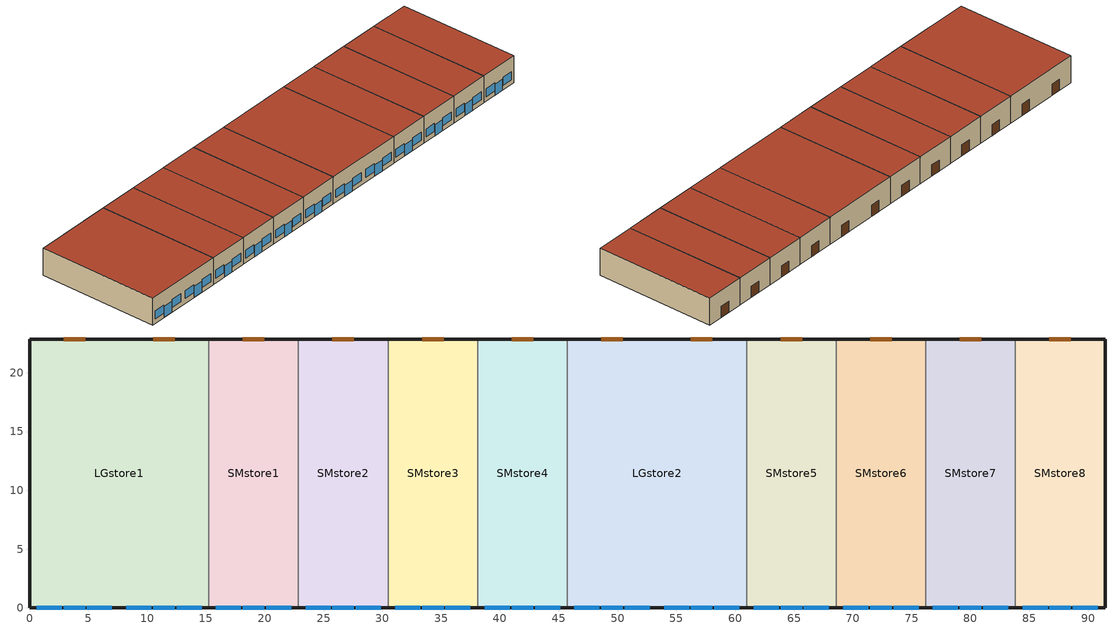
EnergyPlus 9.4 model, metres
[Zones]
LGstore1
 floor ground (ext-slab): 0,22.86 15.24,22.86 15.24,0 0,0 z0
 wall outside (Steel Frame Non-res Ext Wall): 15.24,22.86 0,22.86 0,0 15.24,0 z0:5.18
 wall to SMstore1 (int-walls): 15.24,0 15.24,22.86 z0:5.18
 window (Window Non-res Fixed): 2.9,0 4.73,0 / 10.52,0 12.35,0 z0:2.13; 0.61,0 2.74,0 / 4.88,0 7.01,0 / 8.23,0 10.36,0 / 12.5,0 14.63,0 z0.91:2.43
 door (Swinging Door Non-res): 4.73,22.86 2.9,22.86 / 12.35,22.86 10.52,22.86 z0:2.13
 roof outside (IEAD Non-res Roof): 15.24,22.86 0,22.86 0,0 15.24,0 z5.18
LGstore2
 floor ground (ext-slab): 45.72,22.86 60.96,22.86 60.96,0 45.72,0 z0
 wall outside (Steel Frame Non-res Ext Wall): 45.72,0 60.96,0 / 60.96,22.86 45.72,22.86 z0:5.18
 wall to SMstore4 (int-walls): 45.72,22.86 45.72,0 z0:5.18
 wall to SMstore5 (int-walls): 60.96,0 60.96,22.86 z0:5.18
 window (Window Non-res Fixed): 48.62,0 50.44,0 / 56.24,0 58.06,0 z0:2.13; 46.33,0 48.46,0 / 50.6,0 52.73,0 / 53.95,0 56.08,0 / 58.22,0 60.35,0 z0.91:2.43
 door (Swinging Door Non-res): 50.44,22.86 48.62,22.86 / 58.06,22.86 56.24,22.86 z0:2.13
 roof outside (IEAD Non-res Roof): 60.96,22.86 45.72,22.86 45.72,0 60.96,0 z5.18
SMstore1
 floor ground (ext-slab): 15.24,22.86 22.86,22.86 22.86,0 15.24,0 z0
 wall outside (Steel Frame Non-res Ext Wall): 15.24,0 22.86,0 / 22.86,22.86 15.24,22.86 z0:5.18
 wall to SMstore2 (int-walls): 22.86,0 22.86,22.86 z0:5.18
 window (Window Non-res Fixed): 18.14,0 19.97,0 z0:2.13; 15.85,0 17.98,0 / 20.12,0 22.25,0 z0.91:2.43
 door (Swinging Door Non-res): 19.97,22.86 18.14,22.86 z0:2.13
 roof outside (IEAD Non-res Roof): 22.86,22.86 15.24,22.86 15.24,0 22.86,0 z5.18
SMstore2
 floor ground (ext-slab): 22.86,22.86 30.48,22.86 30.48,0 22.86,0 z0
 wall outside (Steel Frame Non-res Ext Wall): 22.86,0 30.48,0 / 30.48,22.86 22.86,22.86 z0:5.18
 wall to SMstore3 (int-walls): 30.48,0 30.48,22.86 z0:5.18
 window (Window Non-res Fixed): 25.76,0 27.58,0 z0:2.13; 23.47,0 25.6,0 / 27.74,0 29.87,0 z0.91:2.43
 door (Swinging Door Non-res): 27.58,22.86 25.76,22.86 z0:2.13
 roof outside (IEAD Non-res Roof): 30.48,22.86 22.86,22.86 22.86,0 30.48,0 z5.18
SMstore3
 floor ground (ext-slab): 30.48,22.86 38.1,22.86 38.1,0 30.48,0 z0
 wall outside (Steel Frame Non-res Ext Wall): 30.48,0 38.1,0 / 38.1,22.86 30.48,22.86 z0:5.18
 wall to SMstore4 (int-walls): 38.1,0 38.1,22.86 z0:5.18
 window (Window Non-res Fixed): 33.38,0 35.2,0 z0:2.13; 31.09,0 33.22,0 / 35.36,0 37.49,0 z0.91:2.43
 door (Swinging Door Non-res): 35.2,22.86 33.38,22.86 z0:2.13
 roof outside (IEAD Non-res Roof): 38.1,22.86 30.48,22.86 30.48,0 38.1,0 z5.18
SMstore4
 floor ground (ext-slab): 38.1,22.86 45.72,22.86 45.72,0 38.1,0 z0
 wall outside (Steel Frame Non-res Ext Wall): 38.1,0 45.72,0 / 45.72,22.86 38.1,22.86 z0:5.18
 window (Window Non-res Fixed): 41,0 42.82,0 z0:2.13; 38.71,0 40.84,0 / 42.98,0 45.11,0 z0.91:2.43
 door (Swinging Door Non-res): 42.82,22.86 41,22.86 z0:2.13
 roof outside (IEAD Non-res Roof): 45.72,22.86 38.1,22.86 38.1,0 45.72,0 z5.18
SMstore5
 floor ground (ext-slab): 60.96,22.86 68.58,22.86 68.58,0 60.96,0 z0
 wall outside (Steel Frame Non-res Ext Wall): 60.96,0 68.58,0 / 68.58,22.86 60.96,22.86 z0:5.18
 wall to SMstore6 (int-walls): 68.58,0 68.58,22.86 z0:5.18
 window (Window Non-res Fixed): 63.86,0 65.68,0 z0:2.13; 61.57,0 63.7,0 / 65.84,0 67.97,0 z0.91:2.43
 door (Swinging Door Non-res): 65.68,22.86 63.86,22.86 z0:2.13
 roof outside (IEAD Non-res Roof): 68.58,22.86 60.96,22.86 60.96,0 68.58,0 z5.18
SMstore6
 floor ground (ext-slab): 68.58,22.86 76.2,22.86 76.2,0 68.58,0 z0
 wall outside (Steel Frame Non-res Ext Wall): 68.58,0 76.2,0 / 76.2,22.86 68.58,22.86 z0:5.18
 wall to SMstore7 (int-walls): 76.2,0 76.2,22.86 z0:5.18
 window (Window Non-res Fixed): 71.48,0 73.3,0 z0:2.13; 69.19,0 71.32,0 / 73.46,0 75.59,0 z0.91:2.43
 door (Swinging Door Non-res): 73.3,22.86 71.48,22.86 z0:2.13
 roof outside (IEAD Non-res Roof): 76.2,22.86 68.58,22.86 68.58,0 76.2,0 z5.18
SMstore7
 floor ground (ext-slab): 76.2,22.86 83.82,22.86 83.82,0 76.2,0 z0
 wall outside (Steel Frame Non-res Ext Wall): 76.2,0 83.82,0 / 83.82,22.86 76.2,22.86 z0:5.18
 wall to SMstore8 (int-walls): 83.82,0 83.82,22.86 z0:5.18
 window (Window Non-res Fixed): 79.1,0 80.92,0 z0:2.13; 76.81,0 78.94,0 / 81.08,0 83.21,0 z0.91:2.43
 door (Swinging Door Non-res): 80.92,22.86 79.1,22.86 z0:2.13
 roof outside (IEAD Non-res Roof): 83.82,22.86 76.2,22.86 76.2,0 83.82,0 z5.18
SMstore8
 floor ground (ext-slab): 83.82,22.86 91.44,22.86 91.44,0 83.82,0 z0
 wall outside (Steel Frame Non-res Ext Wall): 83.82,0 91.44,0 91.44,22.86 83.82,22.86 z0:5.18
 window (Window Non-res Fixed): 86.72,0 88.54,0 z0:2.13; 84.43,0 86.56,0 / 88.7,0 90.83,0 z0.91:2.43
 door (Swinging Door Non-res): 88.54,22.86 86.72,22.86 z0:2.13
 roof outside (IEAD Non-res Roof): 91.44,22.86 83.82,22.86 83.82,0 91.44,0 z5.18
[Building]
Strip Mall: Loads convergence tolerance value=0.04; Maximum number of warmup days=25; Minimum number of warmup days=6; North axis=0; Solar distribution=FullInteriorAndExterior; Temperature convergence tolerance value=0.2; Terrain=City
[Site:GroundTemperature:BuildingSurface]
19.195, 19.191, 19.215, 19.25, 19.367, 20.429, 21.511, 21.776, 20.44, 19.538, 19.333, 19.237
[Site:Location]
USA CO-BOULDER: Elevation=1634; Latitude=40.02; Longitude=-105.25; Time zone=-7
[Site:WaterMainsTemperature]
Annual average outdoor air temperature=9.84; Calculation method=Correlation; Maximum difference in monthly average outdoor air temperatures=24.7
[SizingPeriod:DesignDay] Barometric pressure=83175; Day of month=21; Daylight saving time indicator=No; Humidity condition type=WetBulb; Rain indicator=No; Snow indicator=No; Solar model indicator=ASHRAEClearSky
Name | Daily dry bulb temperature range | Day type | Maximum dry bulb temperature | Month | Sky clearness | Wetbulb or dewpoint at maximum dry bulb | Wind direction | Wind speed
BOULDER Ann Clg .4% Condns WB=>MDB | 15.2 | SummerDesignDay | 27.4 | 7 | 1 | 18.6 | 350 | 5
BOULDER Ann Htg 99.6% Condns DB | 0 | WinterDesignDay | -18.6 | 12 | 0 | -18.6 | 140 | 2.9
[Construction]
IEAD Non-res Roof: Roof Membrane, IEAD NonRes Roof Insulation, Metal Decking
InteriorFurnishings: Std Wood 6inch
Steel Frame Non-res Ext Wall: Wood Siding, Steel Frame NonRes Wall Insulation, 1/2IN Gypsum
Swinging Door Non-res: Opaque Door panel NonRes
Window Non-res Fixed: NonRes Fixed Assembly Window
ext-slab: HW CONCRETE
int-walls: 1/2IN Gypsum, 1/2IN Gypsum
[Material] Thermal absorptance=0.9
Name | Conductivity | Density | Roughness | Solar absorptance | Specific heat | Thickness | Visible absorptance
1/2IN Gypsum | 0.16 | 784.9 | Smooth | 0.92 | 830 | 0.0127 | 0.92
HW CONCRETE | 1.311 | 2240 | Rough | 0.7 | 836.8 | 0.1016 | 0.7
IEAD NonRes Roof Insulation | 0.049 | 265 | MediumRough | 0.7 | 836.8 | 0.127339 | 0.7
Metal Decking | 45.006 | 7680 | MediumSmooth | 0.7 | 418.4 | 0.0015 | 0.3
Roof Membrane | 0.16 | 1121.29 | VeryRough | 0.7 | 1460 | 0.0095 | 0.7
Std Wood 6inch | 0.12 | 540 | MediumSmooth | 0.7 | 1210 | 0.15 | 0.7
Steel Frame NonRes Wall Insulation | 0.049 | 265 | MediumRough | 0.7 | 836.8 | 0.0870565 | 0.7
Wood Siding | 0.11 | 544.62 | MediumSmooth | 0.78 | 1210 | 0.01 | 0.78
[Material:NoMass]
Opaque Door panel NonRes: Roughness=MediumRough; Solar absorptance=0.7; Thermal absorptance=0.9; Thermal resistance=0.101897; Visible absorptance=0.7
[WindowMaterial:SimpleGlazingSystem]
NonRes Fixed Assembly Window: Solar heat gain coefficient=0.39; U factor=3.23646
[AvailabilityManager:NightCycle] Applicability schedule=ALWAYS_ON; Control type=CycleOnAny; Cycling run time=1800; Cycling run time control type=FixedRunTime; Fan schedule=HVACOperationSchd; Thermostat tolerance=1
PSZ-AC_1:1 Availability Manager; PSZ-AC_2:2 Availability Manager; PSZ-AC_3:3 Availability Manager; PSZ-AC_4:4 Availability Manager; PSZ-AC_5:5 Availability Manager; PSZ-AC_6:6 Availability Manager; PSZ-AC_7:7 Availability Manager; PSZ-AC_8:8 Availability Manager; PSZ-AC_9:9 Availability Manager; PSZ-AC_10:10 Availability Manager
[DesignSpecification:OutdoorAir] Outdoor air flow per zone floor area=0.00152; Outdoor air method=Flow/Area
SZ DSOA LGstore1; SZ DSOA LGstore2; SZ DSOA SMstore1; SZ DSOA SMstore2; SZ DSOA SMstore3; SZ DSOA SMstore4; SZ DSOA SMstore5; SZ DSOA SMstore6; SZ DSOA SMstore7; SZ DSOA SMstore8
[ElectricEquipment] Design level calculation method=Watts/Area; End use subcategory=MiscPlug; Fraction latent=0; Fraction lost=0; Fraction radiant=0.5; Schedule=BLDG_EQUIP_SCH; Watts per zone floor area=4.3
Name | Zone or zonelist
LGstore1_MiscPlug_Equip | LGstore1
LGstore2_MiscPlug_Equip | LGstore2
SMstore1_MiscPlug_Equip | SMstore1
SMstore2_MiscPlug_Equip | SMstore2
SMstore3_MiscPlug_Equip | SMstore3
SMstore4_MiscPlug_Equip | SMstore4
SMstore5_MiscPlug_Equip | SMstore5
SMstore6_MiscPlug_Equip | SMstore6
SMstore7_MiscPlug_Equip | SMstore7
SMstore8_MiscPlug_Equip | SMstore8
[EvaporativeCooler:Direct:CelDekPad] Availability schedule=ALWAYS_ON; Control type=CONSTANT; Direct pad area=0.6; Direct pad depth=0.2; Recirculating water pump power consumption=55
LGstore2 Evaporative Cooler; SMstore1 Evaporative Cooler; SMstore2 Evaporative Cooler; SMstore3 Evaporative Cooler; SMstore7 Direct Evaporative Cooler
[EvaporativeCooler:Direct:ResearchSpecial] Availability schedule=ALWAYS_ON; Blowdown concentration ratio=3; Cooler design effectiveness=0.7; Drift loss fraction=0; Primary air design flow rate=Autosize; Recirculating water pump design power=55
LGstore1 Direct Evaporative Cooler; SMstore4 Evaporative Cooler; SMstore8 Direct Evaporative Cooler
[EvaporativeCooler:Indirect:CelDekPad]
LGstore1 Indirect Evaporative Cooler: Availability schedule=ALWAYS_ON; Control type=Constant; Direct pad area=0.6; Direct pad depth=0.2; Indirect heat exchanger effectiveness=0.67; Recirculating water pump power consumption=55; Secondary air fan delta pressure=200; Secondary air fan flow rate=1; Secondary air fan total efficiency=0.7
[EvaporativeCooler:Indirect:ResearchSpecial] Availability schedule=ALWAYS_ON; Blowdown concentration ratio=3; Cooler wetbulb design effectiveness=0.75; Dewpoint effectiveness factor=0.9; Drift loss fraction=0.2; Primary air design flow rate=Autosize; Recirculating water pump design power=55; Secondary air design flow rate=1; Secondary air fan design power=Autosize; Secondary air fan sizing specific power=207.667; Secondary air flow scaling factor=1
SMstore5 Evaporative Cooler; SMstore8 Indirect Evaporative Cooler
[EvaporativeCooler:Indirect:WetCoil] Availability schedule=ALWAYS_ON; Coil flow ratio=0.16; Coil maximum efficiency=0.8; Control type=Constant; Recirculating water pump power consumption=55; Secondary air fan delta pressure=200; Secondary air fan flow rate=0.6; Secondary air fan total efficiency=0.7
SMstore6 Evaporative Cooler; SMstore7 Indirect Evaporative Cooler
[Exterior:Lights]
Exterior Facade Lighting: Control option=AstronomicalClock; Design level=11485; End use subcategory=Exterior Facade Lighting; Schedule=ALWAYS_ON
[Fan:ComponentModel]
LGstore1 Supply Fan: Availability schedule=ALWAYS_ON; Belt fractional torque transition=0.167; Belt maximum torque=Autosize; Belt sizing factor=1; Duct static pressure reset curve=DiagnosticSPR; Euler number at maximum fan static efficiency=9.76; Fan outlet area=0.0873289; Fan pressure rise curve=VSD Example; Fan sizing factor=1; Fan wheel diameter=0.3048; Maximum belt efficiency curve=BeltMaxEffMedium; Maximum dimensionless fan airflow=0.160332; Maximum fan static efficiency=0.514; Maximum flow rate=Autosize; Maximum motor efficiency curve=MotorMaxEffAvg; Maximum motor output power=Autosize; Maximum vfd output power=Autosize; Minimum flow rate=0; Motor fan pulley ratio=Autosize; Motor in airstream fraction=1; Motor maximum speed=1800; Motor sizing factor=1; Normalized belt efficiency curve name region 1=BeltPartLoadRegion1; Normalized belt efficiency curve name region 2=BeltPartLoadRegion2; Normalized belt efficiency curve name region 3=BeltPartLoadRegion3; Normalized dimensionless airflow curve name non stall region=FanDimFlowNormal; Normalized dimensionless airflow curve name stall region=FanDimFlowStall; Normalized fan static efficiency curve name non stall region=FanEff120CPLANormal; Normalized fan static efficiency curve name stall region=FanEff120CPLAStall; Normalized motor efficiency curve=MotorPartLoad; Vfd efficiency curve=VFDPartLoad; Vfd efficiency type=Power; Vfd sizing factor=1
[Fan:ConstantVolume] Availability schedule=ALWAYS_ON; Fan total efficiency=0.7; Motor efficiency=0.9; Motor in airstream fraction=1; Pressure rise=300
Name | Maximum flow rate
SMstore1 Supply Fan | 0.65
SMstore2 Supply Fan | Autosize
SMstore6 Supply Fan; SMstore7 Supply Fan | 0.5
[Fan:OnOff]
LGstore2 Supply Fan: Availability schedule=ALWAYS_ON; Fan total efficiency=0.7; Maximum flow rate=1; Motor efficiency=0.9; Motor in airstream fraction=1; Pressure rise=300
[Fan:VariableVolume] Availability schedule=ALWAYS_ON; Fan power coefficient 1=0.00153024; Fan power coefficient 2=0.00520806; Fan power coefficient 3=1.10862; Fan power coefficient 4=-0.116356; Fan power coefficient 5=0; Fan power minimum flow fraction=0.25; Fan power minimum flow rate input method=Fraction; Fan total efficiency=0.7; Maximum flow rate=Autosize; Motor efficiency=0.9; Motor in airstream fraction=1; Pressure rise=300
SMstore3 Supply Fan; SMstore4 Supply Fan; SMstore5 Supply Fan; SMstore8 Supply Fan
[FaultModel:Fouling:EvaporativeCooler]
Name | Evaporative cooler object | Fouling factor
Fault_Fouling_EvapCooler1 | SMstore6 Evaporative Cooler | 0.7
Fault_Fouling_EvapCooler2 | SMstore7 Indirect Evaporative Cooler | 0.6
[InternalMass] Construction=InteriorFurnishings
Name | Zone or zonelist | Surface area
LGstore1 Internal Mass | LGstore1 | 696.7728
LGstore2 Internal Mass | LGstore2 | 696.7728
SMstore1 Internal Mass | SMstore1 | 348.3864
SMstore2 Internal Mass | SMstore2 | 348.3864
SMstore3 Internal Mass | SMstore3 | 348.3864
SMstore4 Internal Mass | SMstore4 | 348.3864
SMstore5 Internal Mass | SMstore5 | 348.3864
SMstore6 Internal Mass | SMstore6 | 348.3864
SMstore7 Internal Mass | SMstore7 | 348.3864
SMstore8 Internal Mass | SMstore8 | 348.3864
[Lights] Design level calculation method=Watts/Area; End use subcategory=General; Fraction radiant=0.7; Fraction replaceable=1; Fraction visible=0.2; Return air fraction=0; Return air fraction calculated from plenum temperature=No; Schedule=BLDG_LIGHT_SCH
Name | Zone or zonelist | Watts per zone floor area
LGstore1_Lights | LGstore1 | 23.99
LGstore2_Lights | LGstore2 | 13.77
SMstore1_Lights | SMstore1 | 23.99
SMstore2_Lights | SMstore2 | 18.29
SMstore3_Lights | SMstore3 | 18.29
SMstore4_Lights | SMstore4 | 18.29
SMstore5_Lights | SMstore5 | 13.77
SMstore6_Lights | SMstore6 | 13.77
SMstore7_Lights | SMstore7 | 13.77
SMstore8_Lights | SMstore8 | 13.77
[People] Activity level schedule=ACTIVITY_SCH; Air velocity schedule=AIR_VELO_SCH; Clothing insulation calculation method=ClothingInsulationSchedule; Clothing insulation schedule=CLOTHING_SCH; Enable ashrae 55 comfort warnings=No; Fraction radiant=0.3; Mean radiant temperature calculation type=ZoneAveraged; Number of people calculation method=Area/Person; Number of people schedule=BLDG_OCC_SCH; Sensible heat fraction=Autocalculate; Thermal comfort model 1 type=Fanger; Work efficiency schedule=WORK_EFF_SCH; Zone floor area per person=6.19
Name | Zone or zonelist
LGstore1 People | LGstore1
LGstore2 People | LGstore2
SMstore1 People | SMstore1
SMstore2 People | SMstore2
SMstore3 People | SMstore3
SMstore4 People | SMstore4
SMstore5 People | SMstore5
SMstore6 People | SMstore6
SMstore7 People | SMstore7
SMstore8 People | SMstore8
[Sizing:Zone] Account for dedicated outdoor air system=No; Cooling design air flow method=DesignDay; Dedicated outdoor air high setpoint temperature for design=Autosize; Dedicated outdoor air low setpoint temperature for design=Autosize; Dedicated outdoor air system control strategy=NeutralSupplyAir; Heating design air flow method=DesignDay; Zone cooling design supply air humidity ratio=0.0085; Zone cooling design supply air temperature=14; Zone cooling design supply air temperature input method=SupplyAirTemperature; Zone heating design supply air humidity ratio=0.008; Zone heating design supply air temperature=40; Zone heating design supply air temperature input method=SupplyAirTemperature
Name | Design specification outdoor air object
LGstore1 | SZ DSOA LGstore1
LGstore2 | SZ DSOA LGstore2
SMstore1 | SZ DSOA SMstore1
SMstore2 | SZ DSOA SMstore2
SMstore3 | SZ DSOA SMstore3
SMstore4 | SZ DSOA SMstore4
SMstore5 | SZ DSOA SMstore5
SMstore6 | SZ DSOA SMstore6
SMstore7 | SZ DSOA SMstore7
SMstore8 | SZ DSOA SMstore8
[ThermostatSetpoint:DualSetpoint] Cooling setpoint temperature schedule=CLGSETP_SCH; Heating setpoint temperature schedule=HTGSETP_SCH
LGstore1 DualSPSched; LGstore2 DualSPSched; SMstore1 DualSPSched; SMstore2 DualSPSched; SMstore3 DualSPSched; SMstore4 DualSPSched; SMstore5 DualSPSched; SMstore6 DualSPSched; SMstore7 DualSPSched; SMstore8 DualSPSched
[UtilityCost:Charge:Simple] Season=Annual
Name | Category variable | Cost per unit value or variable | Source variable | Tariff | Utility cost charge simple
UtilityCost:Charge:Simple 1 | EnergyCharges | 0.0165 | totalEnergy | PubServColorado_SG_SecondaryGeneral | AnnualEnergyCharge
UtilityCost:Charge:Simple 2 | EnergyCharges | 0.0021 | totalEnergy | PubServColorado_SG_SecondaryGeneral | AnnualIncentiveCostCharge
UtilityCost:Charge:Simple 3 | EnergyCharges | 0.0083 | totalEnergy | PubServColorado_SG_SecondaryGeneral | AnnualEnergyCostCharge
UtilityCost:Charge:Simple 4 | EnergyCharges | 12.55 | totalDemand | PubServColorado_SG_SecondaryGeneral | AnnualEnergyCostCharge
UtilityCost:Charge:Simple 5 | Taxes | 0.049 | SubTotal | PubServColorado_SG_SecondaryGeneral | taxoffourPtNinePercent
UtilityCost:Charge:Simple 6 | EnergyCharges | 0.0602 | totalEnergy | PubServColorado_C_CommercialService | AnnualEnergyCharge
UtilityCost:Charge:Simple 7 | EnergyCharges | 0.0021 | totalEnergy | PubServColorado_C_CommercialService | AnnualIncentiveCharge
UtilityCost:Charge:Simple 8 | EnergyCharges | 0.0082 | totalEnergy | PubServColorado_C_CommercialService | AnnualEnergyCostCharge
UtilityCost:Charge:Simple 9 | Taxes | 0.049 | SubTotal | PubServColorado_C_CommercialService | taxoffourPtNinePercent
[UtilityCost:Qualify] Season=Annual; Threshold test=Count; Threshold value or variable=25; Variable=TotalDemand
Name | Number of months | Qualify type | Tariff | Utility cost qualify
UtilityCost:Qualify 1 | 12 | Minimum | PubServColorado_SG_SecondaryGeneral | MinDemand25kw
UtilityCost:Qualify 2 | 1 | Maximum | PubServColorado_C_CommercialService | MaxDemand25kw
[UtilityCost:Tariff] Conversion factor choice=kWh; Demand window length=HalfHour; Group=Comm Elect; Output meter=Electricity:Facility
Name | Monthly charge or variable
PubServColorado_C_CommercialService | 6.6
PubServColorado_SG_SecondaryGeneral | 15.3
[Zone] Floor area=Autocalculate; Multiplier=1; Part of total floor area=Yes; Type=1
LGstore1; LGstore2; SMstore1; SMstore2; SMstore3; SMstore4; SMstore5; SMstore6; SMstore7; SMstore8
[ZoneControl:Thermostat] Control type schedule=Dual Zone Control Type Sched
Name | Zone or zonelist | Control 1
LGstore1 Thermostat | LGstore1 | LGstore1 DualSPSched
LGstore2 Thermostat | LGstore2 | LGstore2 DualSPSched
SMstore1 Thermostat | SMstore1 | SMstore1 DualSPSched
SMstore2 Thermostat | SMstore2 | SMstore2 DualSPSched
SMstore3 Thermostat | SMstore3 | SMstore3 DualSPSched
SMstore4 Thermostat | SMstore4 | SMstore4 DualSPSched
SMstore5 Thermostat | SMstore5 | SMstore5 DualSPSched
SMstore6 Thermostat | SMstore6 | SMstore6 DualSPSched
SMstore7 Thermostat | SMstore7 | SMstore7 DualSPSched
SMstore8 Thermostat | SMstore8 | SMstore8 DualSPSched
[ZoneHVAC:Baseboard:Convective:Electric] Availability schedule=ALWAYS_ON; Efficiency=0.97; Heating design capacity=Autosize; Heating design capacity method=HeatingDesignCapacity
LGstore1 Zone Baseboard; LGstore2 Zone Baseboard; SMstore1 Zone Baseboard; SMstore2 Zone Baseboard; SMstore3 Zone Baseboard; SMstore4 Zone Baseboard; SMstore5 Zone Baseboard; SMstore6 Zone Baseboard; SMstore7 Zone Baseboard; SMstore8 Zone Baseboard
[Zone equipment]
LGstore1: LGstore1 Zone Evap Unit, LGstore1 Zone Baseboard
LGstore2: LGstore2 Zone Evap Unit, LGstore2 Zone Baseboard
SMstore1: SMstore1 Zone Evap Unit, SMstore1 Zone Baseboard
SMstore2: SMstore2 Zone Evap Unit, SMstore2 Zone Baseboard
SMstore3: SMstore3 Zone Evap Unit, SMstore3 Zone Baseboard
SMstore4: SMstore4 Zone Evap Unit, SMstore4 Zone Baseboard
SMstore5: SMstore5 Zone Evap Unit, SMstore5 Zone Baseboard
SMstore6: SMstore6 Zone Evap Unit, SMstore6 Zone Baseboard
SMstore7: SMstore7 Zone Evap Unit, SMstore7 Zone Baseboard
SMstore8: SMstore8 Zone Evap Unit, SMstore8 Zone Baseboard
[ZoneHVAC:EvaporativeCoolerUnit] Availability schedule=ALWAYS_ON; Cooling load control threshold heat transfer rate=100; Throttling range temperature difference=1.1
Name | Cooler unit control method | Design supply air flow rate | Fan placement | First evaporative cooler object | Second evaporative cooler | Supply air fan
LGstore1 Zone Evap Unit | ZoneCoolingLoadVariableSpeedFan | Autosize | BlowThrough | LGstore1 Indirect Evaporative Cooler | LGstore1 Direct Evaporative Cooler | LGstore1 Supply Fan
LGstore2 Zone Evap Unit | ZoneTemperatureDeadbandOnOffCycling | 1 | BlowThrough | LGstore2 Evaporative Cooler |  | LGstore2 Supply Fan
SMstore1 Zone Evap Unit | ZoneCoolingLoadOnOffCycling | 0.65 | DrawThrough | SMstore1 Evaporative Cooler |  | SMstore1 Supply Fan
SMstore2 Zone Evap Unit | ZoneCoolingLoadOnOffCycling | Autosize | DrawThrough | SMstore2 Evaporative Cooler |  | SMstore2 Supply Fan
SMstore3 Zone Evap Unit | ZoneCoolingLoadVariableSpeedFan | Autosize | DrawThrough | SMstore3 Evaporative Cooler |  | SMstore3 Supply Fan
SMstore4 Zone Evap Unit | ZoneCoolingLoadVariableSpeedFan | Autosize | BlowThrough | SMstore4 Evaporative Cooler |  | SMstore4 Supply Fan
SMstore5 Zone Evap Unit | ZoneCoolingLoadVariableSpeedFan | Autosize | BlowThrough | SMstore5 Evaporative Cooler |  | SMstore5 Supply Fan
SMstore6 Zone Evap Unit | ZoneTemperatureDeadbandOnOffCycling | 0.65 | DrawThrough | SMstore6 Evaporative Cooler |  | SMstore6 Supply Fan
SMstore7 Zone Evap Unit | ZoneTemperatureDeadbandOnOffCycling | 0.65 | DrawThrough | SMstore7 Indirect Evaporative Cooler | SMstore7 Direct Evaporative Cooler | SMstore7 Supply Fan
SMstore8 Zone Evap Unit | ZoneCoolingLoadVariableSpeedFan | Autosize | BlowThrough | SMstore8 Indirect Evaporative Cooler | SMstore8 Direct Evaporative Cooler | SMstore8 Supply Fan
[ZoneInfiltration:DesignFlowRate] Constant term coefficient=1; Design flow rate calculation method=Flow/ExteriorArea; Flow per exterior surface area=0.000302; Schedule=INFIL_HALF_ON_SCH; Temperature term coefficient=0; Velocity squared term coefficient=0; Velocity term coefficient=0
Name | Zone or zonelist
LGstore1_Infiltration | LGstore1
LGstore2_Infiltration | LGstore2
SMstore1_Infiltration | SMstore1
SMstore2_Infiltration | SMstore2
SMstore3_Infiltration | SMstore3
SMstore4_Infiltration | SMstore4
SMstore5_Infiltration | SMstore5
SMstore6_Infiltration | SMstore6
SMstore7_Infiltration | SMstore7
SMstore8_Infiltration | SMstore8
[Curve:ExponentialDecay]
BeltPartLoadRegion2: Maximum curve output=1; Maximum value of x=1; Minimum curve output=0.01; Minimum value of x=0; Coefficient1 c1=1.011965; Coefficient2 c2=-0.339038; Coefficient3 c3=-3.43626
[Curve:ExponentialSkewNormal] Maximum curve output=1; Maximum value of x=5; Minimum curve output=0.1; Minimum value of x=-4; Coefficient3 c3=0
Name | Coefficient1 c1 | Coefficient2 c2 | Coefficient4 c4
FanEff120CPLANormal | 0.072613 | 0.833213 | 0.013911
FanEff120CPLAStall | -1.67493 | 1.980182 | 1.84495
[Curve:FanPressureRise]
VSD Example: Maximum curve output=5000; Maximum value of psm=300; Maximum value of qfan=100; Minimum curve output=0; Minimum value of psm=62.5; Minimum value of qfan=0; Coefficient1 c1=200; Coefficient2 c2=0; Coefficient3 c3=0; Coefficient4 c4=1
[Curve:Linear]
DiagnosticSPR: Maximum curve output=248.84; Maximum value of x=100; Minimum curve output=62.5; Minimum value of x=0; Coefficient1 constant=248.84; Coefficient2 x=0
[Curve:Quartic]
BeltMaxEffMedium: Maximum curve output=0; Maximum value of x=6.2; Minimum curve output=-4.6; Minimum value of x=-1.2; Coefficient1 constant=-0.09504; Coefficient2 x=0.03415; Coefficient3 x 2=-0.008897; Coefficient4 x 3=0.001159; Coefficient5 x 4=-6.132e-05
[Curve:RectangularHyperbola1]
MotorMaxEffAvg: Maximum curve output=1; Maximum value of x=7.6; Minimum curve output=0.01; Minimum value of x=0; Coefficient1 c1=0.29228; Coefficient2 c2=3.368739; Coefficient3 c3=0.762471
[Curve:RectangularHyperbola2] Maximum curve output=1; Maximum value of x=1; Minimum curve output=0.01; Minimum value of x=0
Name | Coefficient1 c1 | Coefficient2 c2 | Coefficient3 c3
BeltPartLoadRegion1 | 0.920797 | 0.0262686 | 0.151594
BeltPartLoadRegion3 | 1.037778 | 0.0103068 | -0.0268146
MotorPartLoad | 1.137209 | 0.0502359 | -0.0891503
VFDPartLoad | 0.987405 | 0.0155361 | -0.0059365
[Curve:Sigmoid] Maximum curve output=1; Maximum value of x=5; Minimum curve output=0.05; Minimum value of x=-4; Coefficient1 c1=0; Coefficient5 c5=1
Name | Coefficient2 c2 | Coefficient3 c3 | Coefficient4 c4
FanDimFlowNormal | 1.001423 | 0.123935 | -0.476026
FanDimFlowStall | 5.924993 | -1.91636 | -0.851779
[Schedule:Compact]
ACTIVITY_SCH: Through: 12/31, For: AllDays, Until: 24:00, 120
AIR_VELO_SCH: Through: 12/31, For: AllDays, Until: 24:00, 0.2
ALWAYS_ON: Through: 12/31, For: AllDays, Until: 24:00, 1
BLDG_EQUIP_SCH: Through: 12/31, For: Weekdays, Until: 07:00, 0.2, Until: 08:00, 0.4, Until: 09:00, 0.7, Until: 18:00, 0.9, Until: 20:00, 0.8, Until: 21:00, 0.7, Until: 22:00, 0.4, Until: 24:00, 0.2, For: Saturday, Until: 07:00, 0.15, Until: 08:00, 0.3, Until: 09:00, 0.5, Until: 10:00, 0.8, Until: 18:00, 0.9, Until: 19:00, 0.7, Until: 21:00, 0.5, Until: 22:00, 0.3, Until: 24:00, 0.15, For: SummerDesignDay, Until: 24:00, 1, For: WinterDesignDay, Until: 24:00, 0, For: Sunday Holidays AllOtherDays, Until: 08:00, 0.15, Until: 10:00, 0.3, Until: 12:00, 0.6, Until: 17:00, 0.8, Until: 18:00, 0.6, Until: 19:00, 0.4, Until: 24:00, 0.15
BLDG_LIGHT_SCH: Through: 12/31, For: Weekdays, Until: 07:00, 0.05, Until: 08:00, 0.2, Until: 09:00, 0.5, Until: 18:00, 0.9, Until: 20:00, 0.6, Until: 21:00, 0.5, Until: 22:00, 0.2, Until: 24:00, 0.05, For: Saturday, Until: 07:00, 0.05, Until: 08:00, 0.1, Until: 09:00, 0.3, Until: 10:00, 0.6, Until: 18:00, 0.9, Until: 19:00, 0.5, Until: 21:00, 0.3, Until: 22:00, 0.1, Until: 24:00, 0.05, For: SummerDesignDay, Until: 24:00, 1, For: WinterDesignDay, Until: 24:00, 0, For: Sunday Holidays AllOtherDays, Until: 08:00, 0.05, Until: 10:00, 0.1, Until: 12:00, 0.4, Until: 17:00, 0.6, Until: 18:00, 0.4, Until: 19:00, 0.2, Until: 24:00, 0.05
BLDG_OCC_SCH: Through: 12/31, For: Weekdays, Until: 07:00, 0, Until: 08:00, 0.1, Until: 09:00, 0.2, Until: 11:00, 0.5, Until: 15:00, 0.7, Until: 16:00, 0.8, Until: 17:00, 0.7, Until: 19:00, 0.5, Until: 21:00, 0.3, Until: 24:00, 0, For: SummerDesignDay WinterDesignDay, Until: 24:00, 1, For: Saturday, Until: 07:00, 0, Until: 08:00, 0.1, Until: 09:00, 0.2, Until: 10:00, 0.5, Until: 11:00, 0.6, Until: 17:00, 0.8, Until: 18:00, 0.6, Until: 21:00, 0.2, Until: 22:00, 0.1, Until: 24:00, 0, For: AllOtherDays, Until: 09:00, 0, Until: 10:00, 0.1, Until: 12:00, 0.2, Until: 17:00, 0.4, Until: 18:00, 0.2, Until: 19:00, 0.1, Until: 24:00, 0
CLGSETP_SCH: Through: 12/31, For: Weekdays SummerDesignDay, Until: 06:00, 30, Until: 21:00, 24, Until: 24:00, 30, For: Saturday, Until: 06:00, 30, Until: 22:00, 24, Until: 24:00, 30, For WinterDesignDay, Until: 24:00, 30, For: Sunday Holidays AllOtherDays, Until: 8:00, 30, Until: 19:00, 24, Until: 24:00, 30
CLOTHING_SCH: Through: 04/30, For: AllDays, Until: 24:00, 1, Through: 09/30, For: AllDays, Until: 24:00, 0.5, Through: 12/31, For: AllDays, Until: 24:00, 1
Dual Zone Control Type Sched: Through: 12/31, For: AllDays, Until: 24:00, 4
HTGSETP_SCH: Through: 12/31, For: Weekdays, Until: 06:00, 15.6, Until: 21:00, 21, Until: 24:00, 15.6, For SummerDesignDay, Until: 24:00, 15.6, For WinterDesignDay, Until: 24:00, 21, For: Saturday, Until: 06:00, 15.6, Until: 22:00, 21, Until: 24:00, 15.6, For: AllOtherDays, Until:  8:00, 15.6, Until: 19:00, 21, Until: 24:00, 15.6
HVACOperationSchd: Through: 12/31, For: Weekdays SummerDesignDay, Until: 06:00, 0, Until: 21:00, 1, Until: 24:00, 0, For: Saturday WinterDesignDay, Until: 06:00, 0, Until: 22:00, 1, Until: 24:00, 0, For: AllOtherDays, Until: 08:00, 0, Until: 19:00, 1, Until: 24:00, 0
INFIL_HALF_ON_SCH: Through: 12/31, For: Weekdays SummerDesignDay, Until: 06:00, 1, Until: 21:00, 0.5, Until: 24:00, 1, For: Saturday, Until: 06:00, 1, Until: 22:00, 0.5, Until: 24:00, 1, For: WinterDesignDay, Until: 24:00, 1, For: Sunday Holidays AllOtherDays, Until: 08:00, 1, Until: 17:00, 0.5, Until: 24:00, 1
WORK_EFF_SCH: Through: 12/31, For: AllDays, Until: 24:00, 0
